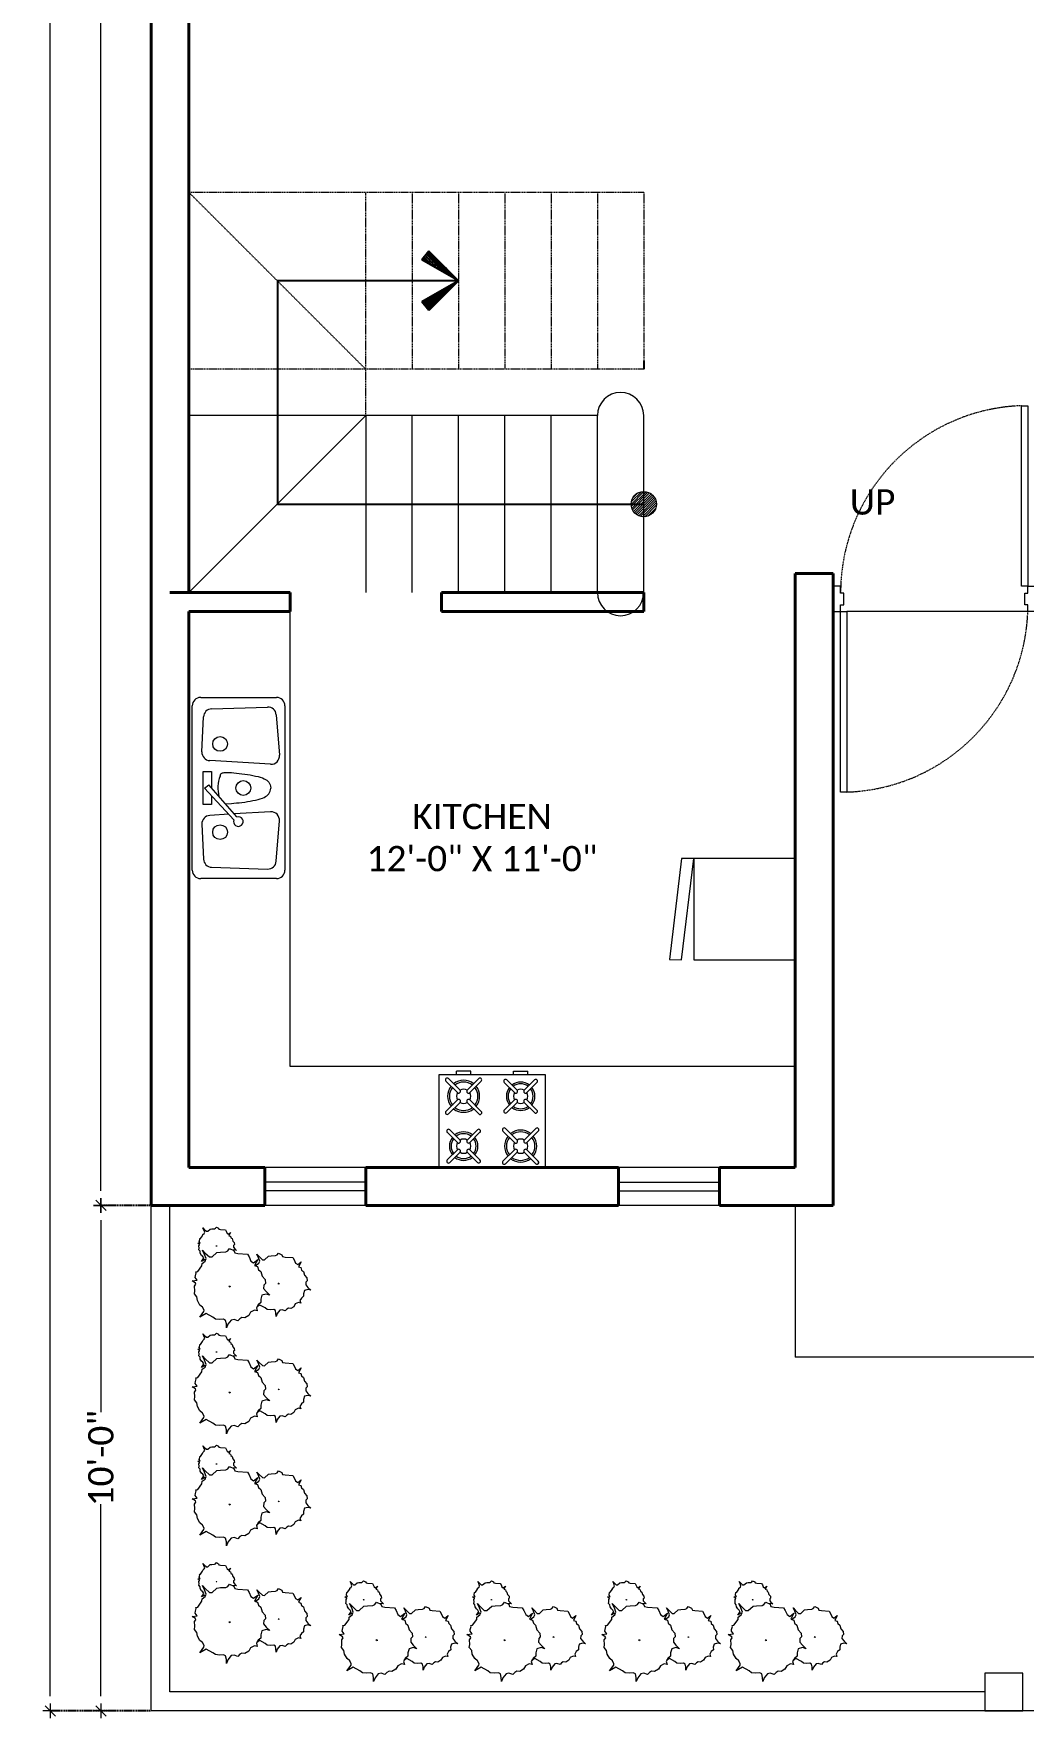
# Model space of a CAD drawing. Extents: x -454308 to 890911, y -14103 to 1343694.
# Drawn here: x 199450.3 to 199685.3, y 658314.4 to 658714.3 of the extents above; entities that cross this region are included whole.
import ezdxf
from ezdxf.lldxf.tags import DXFTag

# ---------------------------------------------------------------- set-up
doc = ezdxf.new("R2010")
doc.units = 0
doc.header["$MEASUREMENT"] = 0
doc.header["$PDMODE"] = 32
for name, pattern in [('0', [0]), ('DOT2', [3.175, 0, -3.175]), ('HIDDEN', [9.525, 6.35, -3.175])]:
    doc.linetypes.add(name, pattern=pattern)
for name, color, linetype, lineweight in [('AR- Dim', 159, 'Continuous', 9), ('AR-DOOR', 45, 'Continuous', 9), ('AR-Furn', 30, 'Continuous', 9), ('AR-GLASS', 4, 'Continuous', 13), ('AR-Plants', 72, '0', 9), ('AR-Projection', 210, 'DASHED2', 15), ('AR-Stairs 1', 141, 'Continuous', 20), ('AR-Stairs 2', 113, 'HIDDEN', 9), ('AR-TEXT', 163, 'Continuous', 9), ('AR-WALL', 1, 'Continuous', 40), ('AR-Wall 2', 13, 'Continuous', 15), ('AR-WINDOW', 5, 'Continuous', 13), ('FLOOR LINE', 142, '0', 5)]:
    doc.layers.add(name, color=color, linetype=linetype, lineweight=lineweight)
doc.styles.add('AA_06.0', font='CANDARA.TTF', dxfattribs={"height": 6})
doc.styles.get("Standard").update_dxf_attribs({"font": 'stylu.ttf', "height": 7})
doc.styles.add('TIMESNEWROMAN', font='times.ttf')
tags = doc.linetypes.add('DASHED2', pattern=[0.375, 0.25, -0.125]).pattern_tags.tags
tags[6:7] = [DXFTag(74, 4), DXFTag(75, 0), DXFTag(340, '0'), DXFTag(46, 1.0), DXFTag(50, 0.0), DXFTag(44, 0.0), DXFTag(45, 0.0)]
tags[4:5] = [DXFTag(74, 4), DXFTag(75, 0), DXFTag(340, '0'), DXFTag(46, 1.0), DXFTag(50, 0.0), DXFTag(44, 0.0), DXFTag(45, 0.0)]
doc.dimstyles.new('AA_06.0', dxfattribs={"dimtxt": 6, "dimasz": 3.5, "dimexe": 0.18, "dimexo": 0.0625, "dimgap": 0.09, "dimtad": 0, "dimzin": 1, "dimdsep": 46, "dimlunit": 4, "dimtxsty": 'AA_06.0', "dimblk": 'DIM ARROW', "dimcen": 0.09, "dimclrd": 4, "dimclre": 256, "dimadec": 0, "dimazin": 0, "dimtfac": 1, "dimtofl": 0, "dimtmove": 0, "dimatfit": 3, "dimfxl": 1, "dimtolj": 1, "dimtzin": 0, "dimlwd": -1, "dimarcsym": 0})
doc.dimstyles.get("Standard").update_dxf_attribs({"dimtxt": 0.18, "dimasz": 0.18, "dimexe": 0.18, "dimexo": 0.0625, "dimgap": 0.09, "dimtad": 0, "dimtih": 1, "dimtoh": 1, "dimdec": 4, "dimzin": 0, "dimdsep": 46, "dimtxsty": 'Standard', "dimcen": 0.09, "dimadec": 0, "dimazin": 0, "dimtfac": 1, "dimtdec": 4, "dimtofl": 0, "dimtmove": 0, "dimatfit": 3, "dimfxl": 1, "dimtolj": 1, "dimtzin": 0, "dimarcsym": 0})

# ---------------------------------------------------------------- blocks, each defined once
blk = doc.blocks.new('SINK DOUBLE SMALL')
for p, q in [((2, 21.5), (20, 21.5)), ((0, -19.5), (0, 19.5)), ((2.29, 8.59), (2.67, 16.9)), ((4.61, 18.8), (17.89, 19.23)), ((19.95, 17.39), (20.71, 7.8)), ((22, 19.5), (22, -19.5)), ((18.6, 5.65), (4.17, 6.5)), ((2.59, 3.91), (4.61, 3.91)), ((2.59, -3.91), (2.59, 3.91)), ((2.88, -0.05), (3.91, 0.79)), ((10.6, -6.87), (3.91, 0.79)), ((4.61, 3.91), (4.61, -0.01)), ((6.61, 2.85), (6.67, 3.03)), ((6.61, 2.82), (6.61, 2.85)), ((6.67, 3.03), (6.73, 3.19)), ((6.73, 3.19), (6.8, 3.32)), ((6.8, 3.32), (6.88, 3.43)), ((6.88, 3.43), (7, 3.52)), ((7, 3.52), (7.15, 3.59)), ((7.15, 3.59), (7.35, 3.64)), ((7.35, 3.64), (7.61, 3.67)), ((7.61, 3.67), (7.94, 3.69)), ((7.94, 3.69), (8.34, 3.69)), ((8.34, 3.69), (8.8, 3.68)), ((8.8, 3.68), (9.32, 3.65)), ((9.32, 3.65), (9.89, 3.61)), ((9.89, 3.61), (10.5, 3.55)), ((10.5, 3.55), (11.13, 3.49)), ((11.13, 3.49), (11.79, 3.41)), ((11.79, 3.41), (12.46, 3.32)), ((12.46, 3.32), (13.12, 3.22)), ((13.12, 3.22), (13.78, 3.11)), ((13.78, 3.11), (14.42, 2.99)), ((14.42, 2.99), (15.04, 2.85)), ((15.04, 2.85), (15.62, 2.71)), ((15.62, 2.71), (16.16, 2.56)), ((16.16, 2.56), (16.65, 2.39)), ((16.65, 2.39), (17.07, 2.22)), ((17.07, 2.22), (17.43, 2.04)), ((17.43, 2.04), (17.73, 1.84)), ((17.73, 1.84), (17.97, 1.62)), ((17.97, 1.62), (18.17, 1.37)), ((18.17, 1.37), (18.33, 1.09)), ((18.33, 1.09), (18.47, 0.77)), ((18.47, 0.77), (18.59, 0.41)), ((18.59, 0.41), (18.69, 0)), ((18.59, -0.41), (18.69, 0)), ((4.61, -3.91), (2.59, -3.91)), ((2.88, -0.05), (9.89, -7.54)), ((4.61, -1.89), (4.61, -3.91)), ((7.86, -3.73), (9.32, -3.65)), ((9.32, -3.65), (9.89, -3.61)), ((9.89, -3.61), (10.5, -3.55)), ((10.5, -3.55), (11.13, -3.49)), ((11.13, -3.49), (11.79, -3.41)), ((11.79, -3.41), (12.46, -3.32)), ((12.46, -3.32), (13.12, -3.22)), ((13.12, -3.22), (13.78, -3.11)), ((13.78, -3.11), (14.42, -2.99)), ((14.42, -2.99), (15.04, -2.85)), ((15.04, -2.85), (15.62, -2.71)), ((15.62, -2.71), (16.16, -2.56)), ((16.16, -2.56), (16.65, -2.39)), ((16.65, -2.39), (17.07, -2.22)), ((17.07, -2.22), (17.43, -2.04)), ((17.43, -2.04), (17.73, -1.84)), ((17.73, -1.84), (17.97, -1.62)), ((17.97, -1.62), (18.17, -1.37)), ((18.17, -1.37), (18.33, -1.09)), ((18.33, -1.09), (18.47, -0.77)), ((18.47, -0.77), (18.59, -0.41)), ((8.67, -6.23), (4.17, -6.5)), ((18.6, -5.65), (9.98, -6.16)), ((19.95, -17.39), (20.71, -7.8)), ((2.29, -8.59), (2.67, -16.9)), ((4.61, -18.8), (17.89, -19.23)), ((20, -21.5), (2, -21.5))]:
    blk.add_line(p, q)
for centre in [(6.62, 10.47), (12.13, 0), (6.62, -10.47)]:
    blk.add_circle(centre, 1.75)
for centre, radius, start, end in [((2, 19.5), 2, 90, 180), ((20, 19.5), 2, 0, 90), ((4.67, 16.8), 2, 91.8532, 177.3975), ((17.95, 17.23), 2, 4.5739, 91.8532), ((4.29, 8.5), 2, 177.3975, 266.6243), ((18.72, 7.64), 2, 266.6243, 4.5739), ((14.04, 0), 7.95, 159.2355, 194.5326), ((4.29, -8.5), 2, 93.3757, 182.6025), ((10.95, -7.96), 1.14, 158.2346, 108.0632), ((18.72, -7.64), 2, 355.4261, 93.3757), ((2, -19.5), 2, 180, 270), ((4.67, -16.8), 2, 182.6025, 268.1468), ((17.95, -17.23), 2, 268.1468, 355.4261), ((20, -19.5), 2, 270, 0)]:
    blk.add_arc(centre, radius, start, end)
blk = doc.blocks.new('RANGE')
for p, q in [((-22, 12.69), (-22, -12.69)), ((0, 12.69), (-22, 12.69)), ((0, -12.69), (0, 12.69)), ((-22, 8.46), (-22.85, 8.46)), ((-22.85, 5.08), (-22.85, 8.46)), ((-18.38, 7.63), (-20.8, 10.05)), ((-17.78, 8.23), (-20.2, 10.65)), ((-16.06, 8.23), (-13.64, 10.65)), ((-15.47, 7.63), (-13.05, 10.05)), ((-6.53, 7.63), (-9.27, 10.36)), ((-5.94, 8.23), (-8.67, 10.96)), ((-4.22, 8.23), (-1.49, 10.96)), ((-3.62, 7.63), (-0.89, 10.36)), ((-22, 5.08), (-22.85, 5.08)), ((-18.38, 5.91), (-20.8, 3.49)), ((-17.78, 5.31), (-20.2, 2.89)), ((-16.06, 5.31), (-13.64, 2.89)), ((-15.47, 5.91), (-13.05, 3.49)), ((-6.53, 5.91), (-9.27, 3.18)), ((-5.94, 5.31), (-8.67, 2.58)), ((-4.22, 5.31), (-1.49, 2.58)), ((-3.62, 5.91), (-0.89, 3.18)), ((-18.38, -5.91), (-21.11, -3.18)), ((-17.78, -5.31), (-20.51, -2.58)), ((-16.06, -5.31), (-13.33, -2.58)), ((-15.47, -5.91), (-12.73, -3.18)), ((-6.53, -5.91), (-8.95, -3.49)), ((-5.94, -5.31), (-8.36, -2.89)), ((-4.22, -5.31), (-1.8, -2.89)), ((-3.62, -5.91), (-1.2, -3.49)), ((-22.85, -5.08), (-22.85, -8.46)), ((-22, -5.08), (-22.85, -5.08)), ((-18.38, -7.63), (-21.11, -10.36)), ((-15.47, -7.63), (-12.73, -10.36)), ((-6.53, -7.63), (-8.95, -10.05)), ((-3.62, -7.63), (-1.2, -10.05)), ((-22, -8.46), (-22.85, -8.46)), ((-17.78, -8.23), (-20.51, -10.96)), ((-16.06, -8.23), (-13.33, -10.96)), ((-5.94, -8.23), (-8.36, -10.65)), ((-4.22, -8.23), (-1.8, -10.65)), ((-22, -12.69), (0, -12.69))]:
    blk.add_line(p, q)
for centre, radius, start, end in [((-20.5, 10.35), 0.423, 45, 225), ((-16.92, 6.77), 3.38, 142.1808, 217.8192), ((-16.92, 6.77), 2.96, 143.2132, 216.7868), ((-16.92, 6.77), 3.38, 52.1808, 127.8192), ((-16.92, 6.77), 2.96, 53.2132, 126.7868), ((-18.08, 7.93), 0.423, 225, 45), ((-16.92, 6.77), 1.69, 59.4917, 120.5083), ((-15.77, 7.93), 0.423, 135, 315), ((-16.92, 6.77), 2.96, 323.2132, 36.7868), ((-16.92, 6.77), 3.38, 322.1808, 37.8192), ((-13.35, 10.35), 0.423, 315, 135), ((-8.97, 10.66), 0.423, 45, 225), ((-5.08, 6.77), 3.81, 141.3794, 218.6206), ((-5.08, 6.77), 3.38, 142.1808, 217.8192), ((-5.08, 6.77), 3.81, 51.3794, 128.6206), ((-5.08, 6.77), 3.38, 52.1808, 127.8192), ((-6.23, 7.93), 0.423, 225, 45), ((-5.08, 6.77), 1.69, 59.4917, 120.5083), ((-3.92, 7.93), 0.423, 135, 315), ((-5.08, 6.77), 3.38, 322.1808, 37.8192), ((-5.08, 6.77), 3.81, 321.3794, 38.6206), ((-1.19, 10.66), 0.423, 315, 135), ((-16.92, 6.77), 3.38, 232.1808, 307.8192), ((-16.92, 6.77), 2.96, 233.2132, 306.7868), ((-16.92, 6.77), 1.69, 149.4917, 210.5083), ((-18.08, 5.61), 0.423, 315, 135), ((-16.92, 6.77), 1.69, 239.4917, 300.5083), ((-15.77, 5.61), 0.423, 45, 225), ((-16.92, 6.77), 1.69, 329.4917, 30.5083), ((-5.08, 6.77), 3.38, 232.1808, 307.8192), ((-5.08, 6.77), 1.69, 149.4917, 210.5083), ((-6.23, 5.61), 0.423, 315, 135), ((-5.08, 6.77), 1.69, 239.4917, 300.5083), ((-3.92, 5.61), 0.423, 45, 225), ((-5.08, 6.77), 1.69, 329.4917, 30.5083), ((-20.5, 3.19), 0.423, 135, 315), ((-13.35, 3.19), 0.423, 225, 45), ((-8.97, 2.88), 0.423, 135, 315), ((-5.08, 6.77), 3.81, 231.3794, 308.6206), ((-1.19, 2.88), 0.423, 225, 45), ((-20.81, -2.88), 0.423, 45, 225), ((-16.92, -6.77), 3.81, 51.3794, 128.6206), ((-16.92, -6.77), 3.38, 52.1808, 127.8192), ((-13.03, -2.88), 0.423, 315, 135), ((-8.65, -3.19), 0.423, 45, 225), ((-5.08, -6.77), 3.38, 52.1808, 127.8192), ((-5.08, -6.77), 2.96, 53.2132, 126.7868), ((-1.5, -3.19), 0.423, 315, 135), ((-16.92, -6.77), 3.81, 141.3794, 218.6206), ((-16.92, -6.77), 3.38, 142.1808, 217.8192), ((-16.92, -6.77), 1.69, 149.4917, 210.5083), ((-18.08, -5.61), 0.423, 225, 45), ((-18.08, -7.93), 0.423, 315, 135), ((-16.92, -6.77), 1.69, 59.4917, 120.5083), ((-15.77, -5.61), 0.423, 135, 315), ((-15.77, -7.93), 0.423, 45, 225), ((-16.92, -6.77), 1.69, 329.4917, 30.5083), ((-16.92, -6.77), 3.38, 322.1808, 37.8192), ((-16.92, -6.77), 3.81, 321.3794, 38.6206), ((-5.08, -6.77), 3.38, 142.1808, 217.8192), ((-5.08, -6.77), 2.96, 143.2132, 216.7868), ((-5.08, -6.77), 1.69, 149.4917, 210.5083), ((-6.23, -5.61), 0.423, 225, 45), ((-6.23, -7.93), 0.423, 315, 135), ((-5.08, -6.77), 1.69, 59.4917, 120.5083), ((-3.92, -5.61), 0.423, 135, 315), ((-3.92, -7.93), 0.423, 45, 225), ((-5.08, -6.77), 1.69, 329.4917, 30.5083), ((-5.08, -6.77), 2.96, 323.2132, 36.7868), ((-5.08, -6.77), 3.38, 322.1808, 37.8192), ((-20.81, -10.66), 0.423, 135, 315), ((-16.92, -6.77), 3.81, 231.3794, 308.6206), ((-16.92, -6.77), 3.38, 232.1808, 307.8192), ((-16.92, -6.77), 1.69, 239.4917, 300.5083), ((-13.03, -10.66), 0.423, 225, 45), ((-8.65, -10.35), 0.423, 135, 315), ((-5.08, -6.77), 3.38, 232.1808, 307.8192), ((-5.08, -6.77), 2.96, 233.2132, 306.7868), ((-5.08, -6.77), 1.69, 239.4917, 300.5083), ((-1.5, -10.35), 0.423, 225, 45)]:
    blk.add_arc(centre, radius, start, end)
blk = doc.blocks.new('FREEZE')
for p, q in [((3499.69, 2385.07), (3475.69, 2385.07)), ((3475.69, 2385.07), (3475.69, 2358.07)), ((3499.69, 2360.97), (3499.69, 2385.07)), ((3475.69, 2360.97), (3499.69, 2360.97))]:
    blk.add_line(p, q)
blk.add_lwpolyline([(3499.69, 2358.07), (3475.69, 2360.97), (3475.69, 2358.07), (3499.64, 2355.2)], close=True)
blk = doc.blocks.new('flower 1')
for points in [[(6592.86, -5011.22), (6592.49, -5011.21), (6592.06, -5010.63), (6591.58, -5010.42), (6590.77, -5010.72), (6589.95, -5011.11), (6590.52, -5010.59), (6591.25, -5009.81), (6591.27, -5009.31), (6590.41, -5008.38), (6590.35, -5007.73), (6590.28, -5006.68), (6590.09, -5006.32), (6589.66, -5005.98), (6590.05, -5005.17), (6590.5, -5005.01), (6590.61, -5004.41), (6590.74, -5002.59), (6591.27, -5002.27), (6592.04, -5001.94), (6592.37, -5001.42), (6591.76, -5000.62), (6592.92, -5001.24), (6593.1, -5000.65), (6593.69, -5000.5), (6594.03, -5000.05), (6594.94, -4999.8), (6595.54, -4999.25), (6596.28, -4999.18), (6596.6, -4999.48), (6597.25, -4999.51), (6597.86, -4999.02), (6598.5, -4998.34), (6598.3, -4999.03), (6598.53, -4999.83), (6599.31, -5000.03), (6599.92, -5000.02), (6600.34, -5000.54), (6600.91, -5000.89), (6601.53, -5000.71), (6601.38, -5001.27), (6601.76, -5001.99), (6602.4, -5002.35), (6602.85, -5003.07), (6602.77, -5003.63), (6603, -5004.03), (6603.4, -5004.4), (6603.17, -5005.13), (6603.25, -5005.67), (6604.03, -5006.29), (6604.75, -5006.56), (6603.97, -5006.59), (6603.31, -5006.73), (6603.1, -5007.12), (6603.15, -5007.86), (6603.07, -5008.67), (6602.7, -5009.14), (6602.01, -5010.43), (6602.43, -5011.13)], [(6591.33, -5023.32), (6591.23, -5023.51), (6591.66, -5024.24), (6590.99, -5023.76), (6590.82, -5023.74), (6590.46, -5023.92), (6590.21, -5024.24), (6589.68, -5024.55), (6589.25, -5024.61), (6588.89, -5024.9), (6588.51, -5024.84), (6587.97, -5024.88), (6587.75, -5024.71), (6587.61, -5024.76), (6587.35, -5025.18), (6587.28, -5024.56), (6586.95, -5024.8), (6586.74, -5024.78), (6586.4, -5024.69), (6586.28, -5024.72), (6586.25, -5024.51), (6585.55, -5024), (6585.27, -5023.99), (6585, -5023.63), (6584.71, -5023.5), (6584.2, -5023.68), (6583.69, -5023.93), (6584.04, -5023.61), (6584.5, -5023.12), (6584.51, -5022.8), (6583.98, -5022.22), (6583.93, -5021.82), (6583.9, -5021.16), (6583.78, -5020.94), (6583.51, -5020.72), (6583.75, -5020.22), (6584.03, -5020.12), (6584.1, -5019.74), (6584.18, -5018.61), (6584.51, -5018.41), (6584.99, -5018.2), (6585.2, -5017.88), (6584.82, -5017.38), (6585.54, -5017.76), (6585.65, -5017.39), (6586.02, -5017.3), (6586.24, -5017.02), (6586.81, -5016.86), (6587.18, -5016.52), (6587.64, -5016.47), (6587.84, -5016.66), (6588.25, -5016.68), (6588.63, -5016.37), (6589.03, -5015.95), (6588.91, -5016.38), (6589.01, -5016.76)]]:
    blk.add_lwpolyline(points)
for points in [[(6596.81, -5005.89), (6597.02, -5005.91), (6596.84, -5006.1)], [(6591.22, -5010.91), (6592.66, -5011.68), (6592.88, -5010.94), (6593.62, -5010.75), (6594.05, -5010.2), (6595.19, -5009.88), (6595.94, -5009.19), (6596.86, -5009.11), (6597.26, -5009.48), (6598.07, -5009.51), (6598.83, -5008.91), (6599.64, -5008.05), (6599.39, -5008.92), (6599.67, -5009.91), (6600.65, -5010.17), (6601.41, -5010.16), (6601.94, -5010.8), (6602.65, -5011.25), (6603.42, -5011.02), (6603.23, -5011.72), (6603.71, -5012.61), (6604.51, -5013.07), (6605.07, -5013.96), (6604.97, -5014.67), (6605.26, -5015.17), (6605.76, -5015.63), (6605.47, -5016.54), (6605.58, -5017.22), (6606.55, -5017.99), (6607.45, -5018.33), (6606.48, -5018.36), (6605.65, -5018.54), (6605.39, -5019.03), (6605.45, -5019.96), (6605.35, -5020.97), (6604.89, -5021.56), (6604.03, -5023.17), (6604.9, -5024.65), (6603.55, -5023.68), (6603.21, -5023.65), (6602.5, -5024), (6602, -5024.63), (6600.94, -5025.26), (6600.07, -5025.39), (6599.35, -5025.95), (6598.61, -5025.84), (6597.51, -5025.91), (6597.07, -5025.58), (6596.79, -5025.68), (6596.28, -5026.52), (6596.13, -5025.28), (6595.48, -5025.77), (6595.05, -5025.73), (6594.38, -5025.54), (6594.14, -5025.6), (6594.07, -5025.17), (6592.68, -5024.16), (6592.12, -5024.15), (6591.58, -5023.42), (6590.99, -5023.15), (6589.98, -5023.53), (6588.95, -5024.02), (6589.66, -5023.37), (6590.57, -5022.4), (6590.6, -5021.77), (6589.53, -5020.61), (6589.44, -5019.8), (6589.37, -5018.48), (6589.13, -5018.03), (6588.59, -5017.6), (6589.07, -5016.59), (6589.64, -5016.39), (6589.78, -5015.64), (6589.94, -5013.37), (6590.6, -5012.97), (6591.56, -5012.55), (6591.97, -5011.91)], [(6597.52, -5017.5), (6597.78, -5017.52), (6597.56, -5017.76)], [(6587.97, -5020.67), (6588.1, -5020.68), (6587.99, -5020.8)]]:
    blk.add_lwpolyline(points, close=True)
blk = doc.blocks.new('ENT. DOOR')
at = {"lineweight": 15, "ltscale": 0.1}
for points in [[(0.75, 3), (-0.75, 3), (-0.75, 45.85), (0.75, 45.85)], [(-43.75, -3), (-42.25, -3), (-42.25, -45.85), (-43.75, -45.85)]]:
    blk.add_lwpolyline(points, close=True, dxfattribs=at)
at = {"lineweight": 20, "ltscale": 0.1}
for points in [[(-45.5, -3), (-43.75, -3), (-43.75, -1.38), (-43, -1.38), (-43, 1.38), (-43.75, 1.38), (-43.75, 3), (-45.5, 3), (-45.5, -3)], [(2.5, -3), (0.75, -3), (0.75, -1.38), (0, -1.38), (0, 1.38), (0.75, 1.38), (0.75, 3), (2.5, 3), (2.5, -3)]]:
    blk.add_lwpolyline(points, dxfattribs=at)
at = {"linetype": 'HIDDEN', "ltscale": 0.002}
for centre, start, end in [((0.75, 1.38), 91.9317, 180), ((-43.75, -1.38), 271.9317, 0)]:
    blk.add_arc(centre, 44.5, start, end, dxfattribs=at)
blk = doc.blocks.new('Arrow')
at = {"ltscale": 0.1}
h = blk.add_hatch(dxfattribs=at)
h.set_pattern_fill('ANSI31', color=8, scale=0.01, angle=90, style=0)
h.set_pattern_definition([(135, (-4029382.066914, 8368324.183723), (-0.02245064030267, -0.02245064030267), [])])
h.paths.add_polyline_path([(0, 0), (-0.707, 0.707), (-0.866, 0.5)])
h = blk.add_hatch(dxfattribs=at)
h.set_pattern_fill('ANSI31', color=8, scale=0.01, style=0)
h.set_pattern_definition([(45, (-4029382.066914, 8368324.183723), (-0.02245064030267, 0.02245064030267), [])])
h.paths.add_polyline_path([(0, 0), (-0.707, -0.707), (-0.866, -0.5)])
at = {"color": 5, "ltscale": 0.1}
for p, q in [((-0.707, 0.707), (-0.866, 0.5)), ((0, 0), (-0.866, 0.5)), ((0, 0), (-0.707, 0.707)), ((0, 0), (-0.866, -0.5)), ((0, 0), (-0.707, -0.707)), ((-0.707, -0.707), (-0.866, -0.5))]:
    blk.add_line(p, q, dxfattribs=at)
blk = doc.blocks.new('DIM ARROW')
at = {"color": 3, "ltscale": 0.1}
for p, q in [((-0.5, 0), (0.5, 0)), ((-0.35, -0.35), (0.35, 0.35)), ((0, 0.5), (0, -0.5))]:
    blk.add_line(p, q, dxfattribs=at)
blk = doc.blocks.new('*D550')
at = {"layer": 'AR- Dim', "linetype": 'DOT2', "lineweight": -2, "ltscale": 0.00125}
for p, q in [((199478.07, 658436.14), (199466.05, 658436.14)), ((199478.07, 658316.14), (199466.05, 658316.14))]:
    blk.add_line(p, q, dxfattribs=at)
at = {"layer": 'AR- Dim', "color": 4, "ltscale": 0.00125}
for p, q in [((199466.23, 658432.64), (199466.23, 658387.08)), ((199466.23, 658319.64), (199466.23, 658365.2))]:
    blk.add_line(p, q, dxfattribs=at)
at = {"layer": 'DEFPOINTS', "color": 0, "lineweight": 30, "ltscale": 0.00125}
for p in [(199466.23, 658436.14), (199478.13, 658436.14), (199478.13, 658316.14)]:
    blk.add_point(p, dxfattribs=at)
at = {"layer": 'AR- Dim', "color": 4, "ltscale": 0.00125, "xscale": 3.5, "yscale": 3.5, "zscale": 3.5}
for p, rotation in [((199466.23, 658436.14), 90), ((199466.23, 658316.14), 270)]:
    blk.add_blockref('DIM ARROW', p, dxfattribs=dict(at, rotation=rotation))
at = {"layer": 'AR- Dim', "color": 0, "ltscale": 0.00125, "insert": (199466.23, 658376.14), "char_height": 6, "attachment_point": 5, "rotation": 90, "style": 'AA_06.0'}
blk.add_mtext('\\A1;10\'-0"', dxfattribs=at)
blk = doc.blocks.new('*D551')
at = {"layer": 'AR- Dim', "linetype": 'DOT2', "lineweight": -2, "ltscale": 0.00125}
for p, q in [((199478.07, 659133.64), (199466.05, 659133.64)), ((199478.07, 658436.14), (199466.05, 658436.14))]:
    blk.add_line(p, q, dxfattribs=at)
at = {"layer": 'AR- Dim', "color": 4, "ltscale": 0.00125}
for p, q in [((199466.23, 659130.14), (199466.23, 658797.44)), ((199466.23, 658439.64), (199466.23, 658772.33))]:
    blk.add_line(p, q, dxfattribs=at)
at = {"layer": 'DEFPOINTS', "color": 0, "lineweight": 30, "ltscale": 0.00125}
for p in [(199466.23, 659133.64), (199478.13, 659133.64), (199478.13, 658436.14)]:
    blk.add_point(p, dxfattribs=at)
at = {"layer": 'AR- Dim', "color": 4, "ltscale": 0.00125, "xscale": 3.5, "yscale": 3.5, "zscale": 3.5}
for p, rotation in [((199466.23, 659133.64), 90), ((199466.23, 658436.14), 270)]:
    blk.add_blockref('DIM ARROW', p, dxfattribs=dict(at, rotation=rotation))
at = {"layer": 'AR- Dim', "color": 0, "ltscale": 0.00125, "insert": (199466.23, 658784.89), "char_height": 6, "attachment_point": 5, "rotation": 90, "style": 'AA_06.0'}
blk.add_mtext('\\A1;58\'-1{\\H1.000000x;\\S1/2;}"', dxfattribs=at)
blk = doc.blocks.new('*D553')
at = {"layer": 'AR- Dim', "linetype": 'DOT2', "lineweight": -2, "ltscale": 0.00125}
for p, q in [((199466.17, 659216.14), (199454.02, 659216.14)), ((199466.17, 658316.14), (199454.02, 658316.14))]:
    blk.add_line(p, q, dxfattribs=at)
at = {"layer": 'AR- Dim', "color": 4, "ltscale": 0.00125}
for p, q in [((199454.2, 659212.64), (199454.2, 658777.38)), ((199454.2, 658319.64), (199454.2, 658754.89))]:
    blk.add_line(p, q, dxfattribs=at)
at = {"layer": 'DEFPOINTS', "color": 0, "lineweight": 30, "ltscale": 0.00125}
for p in [(199466.23, 659216.14), (199454.2, 658316.14), (199466.23, 658316.14)]:
    blk.add_point(p, dxfattribs=at)
at = {"layer": 'AR- Dim', "color": 4, "ltscale": 0.00125, "xscale": 3.5, "yscale": 3.5, "zscale": 3.5}
for p, rotation in [((199454.2, 659216.14), 90), ((199454.2, 658316.14), 270)]:
    blk.add_blockref('DIM ARROW', p, dxfattribs=dict(at, rotation=rotation))
at = {"layer": 'AR- Dim', "color": 0, "ltscale": 0.00125, "insert": (199454.2, 658766.14), "char_height": 6, "attachment_point": 5, "rotation": 90, "style": 'AA_06.0'}
blk.add_mtext('\\A1;75\'-0"', dxfattribs=at)

msp = doc.modelspace()

# ---------------------------------------------------------------- hatches: boundary and pattern name
at = {"layer": 'AR-TEXT', "ltscale": 0.1}
h = msp.add_hatch(dxfattribs=at)
h.set_pattern_fill('ANSI31', color=256, scale=0.125, style=0)
h.set_pattern_definition([(45, (-3829342.1298, 9026677.2792), (-0.28063300378, 0.28063300378), [])])
h.paths.add_polyline_path([(199592.131, 658602.635, 1), (199598.131, 658602.635, 1)])

# ---------------------------------------------------------------- linework, layer by layer
at = {"ltscale": 0.1}
msp.add_line((199595.131, 658636.635), (199595.131, 658634.635), dxfattribs=at)
at = {"layer": 'AR-Furn'}
for p, q in [((199511.131, 658469.135), (199511.131, 658578.802)), ((199631.131, 658469.135), (199511.131, 658469.135))]:
    msp.add_line(p, q, dxfattribs=at)
at = {"layer": 'AR-GLASS', "ltscale": 0.1}
for p, q in [((199529.131, 658441.635), (199505.131, 658441.635)), ((199589.131, 658441.635), (199613.131, 658441.635)), ((199529.131, 658439.635), (199505.131, 658439.635)), ((199589.131, 658439.635), (199613.131, 658439.635))]:
    msp.add_line(p, q, dxfattribs=at)
at = {"layer": 'AR-Projection', "ltscale": 0.05}
for p in [(199631.131, 658436.135), (199829.131, 658400.135)]:
    msp.add_line(p, (199631.131, 658400.135), dxfattribs=at)
at = {"layer": 'AR-Stairs 1', "ltscale": 3}
for p, q in [((199529.131, 658623.635), (199487.131, 658623.635)), ((199529.131, 658623.635), (199487.131, 658581.635)), ((199584.131, 658623.635), (199529.131, 658623.635)), ((199529.131, 658623.635), (199529.131, 658581.635)), ((199540.131, 658581.635), (199540.131, 658623.635)), ((199551.131, 658581.635), (199551.131, 658623.635)), ((199562.131, 658581.635), (199562.131, 658623.635)), ((199573.131, 658581.635), (199573.131, 658623.635)), ((199584.131, 658581.635), (199584.131, 658623.635)), ((199595.131, 658581.635), (199595.131, 658623.635)), ((199584.131, 658581.635), (199580.131, 658581.635))]:
    msp.add_line(p, q, dxfattribs=at)
for centre, start, end in [((199589.631, 658623.635), 0, 180), ((199589.631, 658581.635), 180, 0)]:
    msp.add_arc(centre, 5.5, start, end, dxfattribs=at)
at = {"layer": 'AR-Stairs 2', "ltscale": 0.00125}
for p, q in [((199529.131, 658634.635), (199487.131, 658676.635)), ((199595.131, 658676.635), (199487.131, 658676.635)), ((199529.131, 658623.635), (199529.131, 658676.635)), ((199540.131, 658676.635), (199540.131, 658634.635)), ((199551.131, 658676.635), (199551.131, 658634.635)), ((199562.131, 658676.635), (199562.131, 658634.635)), ((199573.131, 658676.635), (199573.131, 658634.635)), ((199584.131, 658676.635), (199584.131, 658634.635)), ((199595.131, 658676.635), (199595.131, 658636.635)), ((199595.131, 658634.635), (199487.131, 658634.635)), ((199529.131, 658623.635), (199529.131, 658634.635))]:
    msp.add_line(p, q, dxfattribs=at)
at = {"layer": 'AR-TEXT', "ltscale": 0.1}
msp.add_circle((199595.131, 658602.635), 3, dxfattribs=at)
at = {"layer": 'AR-WALL', "ltscale": 3}
for p, q in [((199478.131, 658436.135), (199478.131, 659133.635)), ((199487.131, 658581.635), (199487.131, 658911.635)), ((199640.131, 658586.135), (199631.131, 658586.135)), ((199631.131, 658445.135), (199631.131, 658586.135)), ((199640.131, 658436.135), (199640.131, 658586.135)), ((199511.131, 658581.635), (199482.631, 658581.635)), ((199511.131, 658581.635), (199511.131, 658577.135)), ((199595.131, 658581.635), (199547.131, 658581.635)), ((199547.131, 658581.635), (199547.131, 658577.135)), ((199595.131, 658581.635), (199595.131, 658577.135)), ((199487.131, 658445.135), (199487.131, 658577.135)), ((199511.131, 658577.135), (199487.131, 658577.135)), ((199580.131, 658577.135), (199547.131, 658577.135)), ((199595.131, 658577.135), (199580.131, 658577.135)), ((199505.131, 658445.135), (199487.131, 658445.135)), ((199505.131, 658436.135), (199505.131, 658445.135)), ((199589.131, 658445.135), (199529.131, 658445.135)), ((199529.131, 658445.135), (199529.131, 658436.135)), ((199589.131, 658445.135), (199589.131, 658436.135)), ((199589.131, 658445.135), (199589.131, 658436.135)), ((199631.131, 658445.135), (199613.131, 658445.135)), ((199613.131, 658436.135), (199613.131, 658445.135)), ((199505.131, 658436.135), (199478.131, 658436.135)), ((199589.131, 658436.135), (199529.131, 658436.135)), ((199640.131, 658436.135), (199613.131, 658436.135))]:
    msp.add_line(p, q, dxfattribs=at)
at = {"layer": 'AR-Wall 2', "ltscale": 0.1}
for p, q in [((199478.131, 658316.135), (199478.131, 658436.135)), ((199482.631, 658320.635), (199482.631, 658436.135)), ((199676.131, 658320.635), (199482.631, 658320.635)), ((199685.131, 658316.135), (199478.131, 658316.135))]:
    msp.add_line(p, q, dxfattribs=at)
msp.add_lwpolyline([(199685.131, 658316.135), (199685.131, 658325.135), (199676.131, 658325.135), (199676.131, 658316.135)], close=True, dxfattribs=at)
at = {"layer": 'AR-WINDOW', "ltscale": 0.1}
for p, q in [((199529.131, 658445.135), (199505.131, 658445.135)), ((199613.356, 658445.135), (199589.131, 658445.135)), ((199529.131, 658436.135), (199505.131, 658436.135)), ((199613.131, 658436.135), (199589.131, 658436.135))]:
    msp.add_line(p, q, dxfattribs=at)
at = {"layer": 'FLOOR LINE', "ltscale": 0.1}
for p, q in [((199686.381, 658577.135), (199643.381, 658577.135)), ((199829.131, 658316.135), (199685.131, 658316.135))]:
    msp.add_line(p, q, dxfattribs=at)

# ---------------------------------------------------------------- block references
at = {"layer": 'AR-DOOR'}
msp.add_blockref('ENT. DOOR', (199685.631, 658580.135), dxfattribs=at)
at = {"layer": 'AR-Furn'}
msp.add_blockref('SINK DOUBLE SMALL', (199487.915, 658535.229), dxfattribs=at)
at = {"layer": 'AR-Furn', "rotation": 270.0247508987746}
msp.add_blockref('FREEZE', (197244.551, 661993.136), dxfattribs=at)
at = {"layer": 'AR-Furn', "extrusion": (0, 0, -1), "xscale": -1, "rotation": 90}
msp.add_blockref('RANGE', (-199559.131, 658445.135), dxfattribs=at)
at = {"layer": 'AR-Plants', "rotation": 270}
for p in [(204514.385, 665014.502), (204514.385, 664989.354), (204514.385, 664962.768), (204514.385, 664934.845), (204549.31, 664930.555), (204579.666, 664930.555), (204611.686, 664930.555), (204641.722, 664930.555)]:
    msp.add_blockref('flower 1', p, dxfattribs=at)

# ---------------------------------------------------------------- texts
at = {"layer": 'AR-TEXT', "char_height": 6, "width": 97.77399, "attachment_point": 2, "style": 'AA_06.0'}
for s, insert in [('\\A1;UP', (199649.482, 658606.149)), ('\\A1;KITCHEN\\P12\'-0" X 11\'-0"', (199556.739, 658531.478))]:
    msp.add_mtext(s, dxfattribs=dict(at, insert=insert))

# ---------------------------------------------------------------- dimensions: what is measured, and where the dimension line sits
at = {"layer": 'AR- Dim', "ltscale": 0.00125}
for base, p1, p2, picture, middle in [((199454.196, 658316.135), (199466.231, 659216.135), (199466.231, 658316.135), '*D553', (199454.196, 658766.135)), ((199466.231, 659133.635), (199478.131, 658436.135), (199478.131, 659133.635), '*D551', (199466.231, 658784.885)), ((199466.231, 658436.135), (199478.131, 658316.135), (199478.131, 658436.135), '*D550', (199466.231, 658376.135))]:
    dim = msp.add_linear_dim(base=base, p1=p1, p2=p2, angle=90, dimstyle='AA_06.0', dxfattribs=at)
    dim.commit()
    dim.dimension.update_dxf_attribs({"geometry": picture, "text_midpoint": middle})

# ---------------------------------------------------------------- leaders
at = {"layer": 'AR-TEXT', "ltscale": 0.1}
msp.add_leader([(199551.131, 658655.635), (199508.131, 658655.635), (199508.131, 658602.635), (199595.131, 658602.635)], dimstyle='Standard', override={"dimtxt": 5, "dimasz": 10, "dimexe": 25, "dimexo": 100, "dimgap": 25, "dimdec": 0, "dimzin": 3, "dimtxsty": 'TIMESNEWROMAN', "dimdle": 0.5, "dimclrd": 256, "dimclre": 256, "dimclrt": 256, "dimtfac": 0.7, "dimtdec": 0, "dimtix": 1, "dimtmove": 1, "dimldrblk": 'Arrow', "dimfxl": 75, "dimfxlon": 1, "dimarcsym": 1}, dxfattribs=at)

doc.saveas('drawing.dxf')
